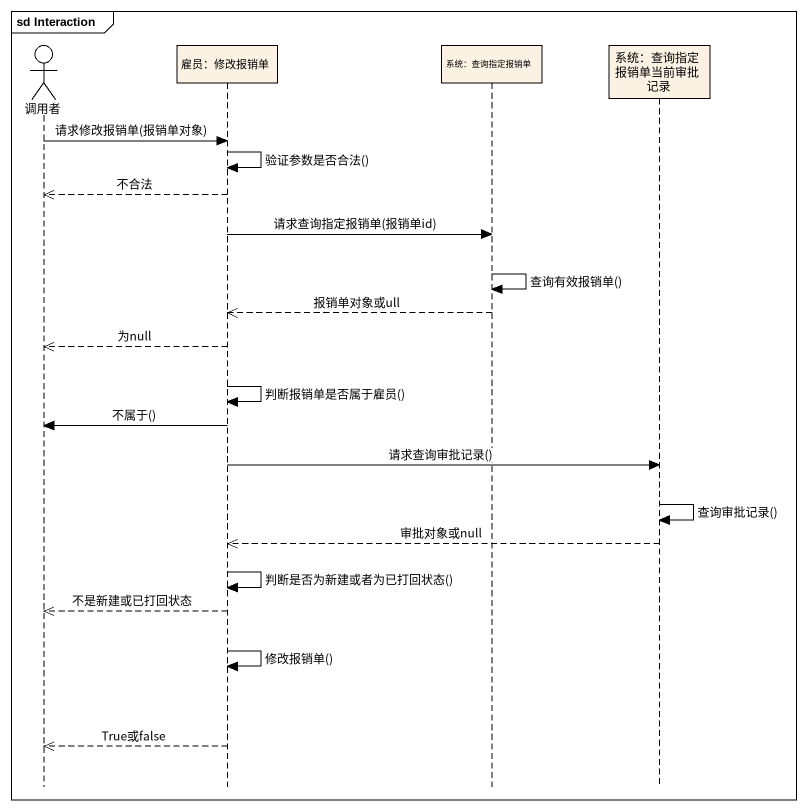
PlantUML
@startuml
mainframe sd Interaction
hide footbox
actor 调用者
participant "雇员：修改报销单" as 雇员_修改报销单
participant "系统：查询指定报销单" as 系统_查询指定报销单
participant "系统：查询指定报销单当前审批记录" as 系统_查询指定报销单当前审批记录

调用者 -> 雇员_修改报销单 : 请求修改报销单(报销单对象)
雇员_修改报销单 -> 雇员_修改报销单 : 验证参数是否合法()
雇员_修改报销单 -->> 调用者 : 不合法
雇员_修改报销单 -> 系统_查询指定报销单 : 请求查询指定报销单(报销单id)
系统_查询指定报销单 -> 系统_查询指定报销单 : 查询有效报销单()
系统_查询指定报销单 -->> 雇员_修改报销单 : 报销单对象或ull
雇员_修改报销单 -->> 调用者 : 为null
雇员_修改报销单 -> 雇员_修改报销单 : 判断报销单是否属于雇员()
雇员_修改报销单 -> 调用者 : 不属于()
雇员_修改报销单 -> 系统_查询指定报销单当前审批记录 : 请求查询审批记录()
系统_查询指定报销单当前审批记录 -> 系统_查询指定报销单当前审批记录 : 查询审批记录()
系统_查询指定报销单当前审批记录 -->> 雇员_修改报销单 : 审批对象或null
雇员_修改报销单 -> 雇员_修改报销单 : 判断是否为新建或者为已打回状态()
雇员_修改报销单 -->> 调用者 : 不是新建或已打回状态
雇员_修改报销单 -> 雇员_修改报销单 : 修改报销单()
雇员_修改报销单 -->> 调用者 : True或false
@enduml
